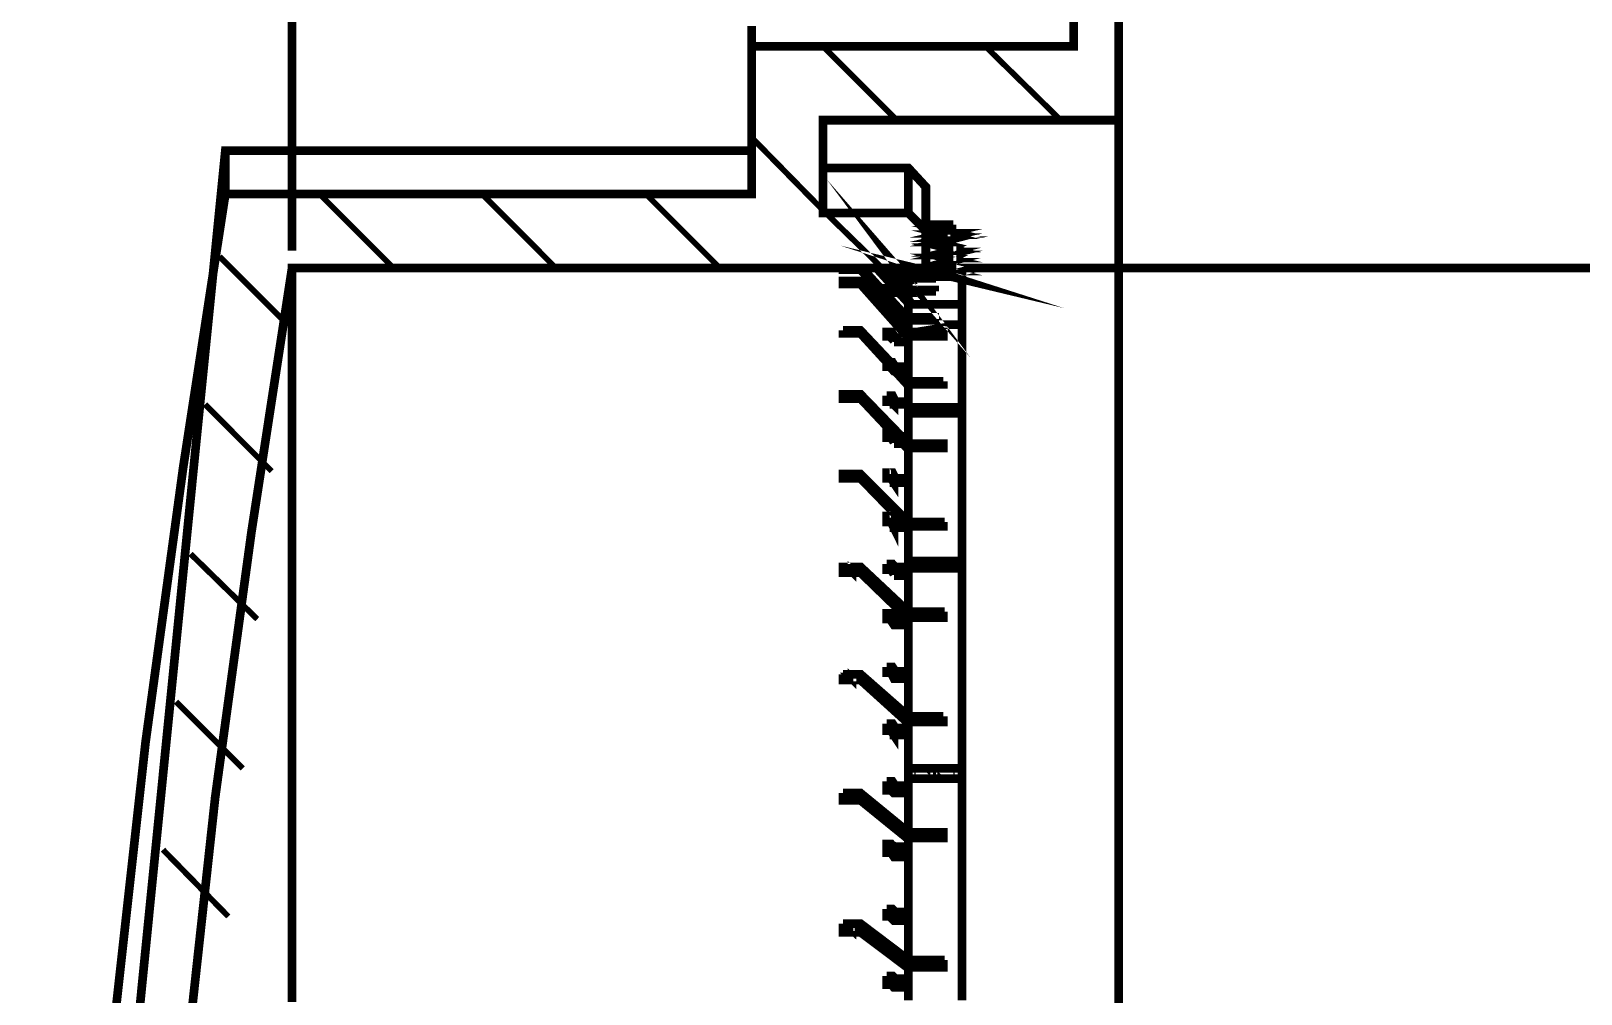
# Model space of a CAD drawing. Extents: x 0.1 to 11.6, y 0.3 to 16.2.
# Drawn here: x 7.967 to 9.748, y 13.747 to 14.854 of the extents above; entities that cross this region are included whole.
import ezdxf

# ---------------------------------------------------------------- set-up
doc = ezdxf.new("R2010")
doc.units = 0
doc.header["$MEASUREMENT"] = 0

msp = doc.modelspace()

# ---------------------------------------------------------------- linework, layer by layer
at = {"color": 0}
for points, const_width in [([(8.26665, 14.6017), (8.26665, 15.22)], 0.01), ([(9.21669, 15.0483), (9.21669, 14.7517), (8.87668, 14.7517), (8.87668, 14.645), (8.97499, 14.645), (8.99501, 14.625), (8.99501, 14.5817), (8.26665, 14.5817), (8.26665, 14.575), (8.26665, 14.56), (8.26665, 14.5433), (8.26665, 14.525), (8.26665, 14.505), (8.26665, 14.4833), (8.26665, 14.46), (8.26665, 14.435), (8.26665, 14.4083), (8.26665, 14.38), (8.26665, 14.3517), (8.26665, 14.32), (8.26665, 14.2883), (8.26665, 14.2533), (8.26665, 14.2167), (8.26665, 14.18), (8.26665, 14.1417), (8.26665, 14.1033), (8.26665, 14.0617), (8.26665, 14.0183), (8.26665, 13.975), (8.26665, 13.93), (8.26665, 13.8834), (8.26665, 13.8366), (8.26665, 13.7867), (8.26665, 13.7383)], 0.01), ([(8.79497, 14.86), (8.79497, 14.8483), (8.79497, 14.8367), (9.16499, 14.8367), (9.16499, 15.0483)], 0.01), ([(8.79497, 14.8367), (8.79497, 14.6667), (8.19, 14.6667), (8.19, 14.6783), (8.19, 14.6883), (8.19, 14.6983), (8.19, 14.705), (8.19, 14.7117), (8.19, 14.7133), (8.19, 14.7167)], 0.01), ([(8.965, 14.5533), (8.97331, 14.5533), (8.97499, 14.5533), (8.94997, 14.5817), (8.97331, 14.5567), (8.97331, 14.555), (9.00499, 14.555), (8.97331, 14.555)], 0.01), ([(8.96164, 14.7517), (8.87668, 14.8367)], 0.006667), ([(9.15001, 14.7517), (9.06332, 14.8367)], 0.006667), ([(9.21669, 14.7517), (9.21669, 14.745), (9.21669, 14.73), (9.21669, 14.7117), (9.21669, 14.695), (9.21669, 14.675), (9.21669, 14.6517), (9.21669, 14.6267), (9.21669, 14.6017), (9.21669, 14.575), (9.21669, 14.545), (9.21669, 14.515), (9.21669, 14.4833), (9.21669, 14.4483), (9.21669, 14.4133), (9.21669, 14.3767), (9.21669, 14.3383), (9.21669, 14.2967), (9.21669, 14.255), (9.21669, 14.2117), (9.21669, 14.1667), (9.21669, 14.1217), (9.21669, 14.075), (9.21669, 14.025), (9.21669, 13.975), (9.21669, 13.9233), (9.21669, 13.8717), (9.21669, 13.8184), (9.21669, 13.7633), (9.21669, 13.7067)], 0.01), ([(8.87668, 14.6483), (8.79497, 14.7317)], 0.006667), ([(8.79497, 14.7167), (8.19, 14.7167), (7.97168, 12.53)], 0.01), ([(8.99501, 14.625), (8.99501, 14.6367), (8.99501, 14.6483), (8.99501, 14.6567), (8.99501, 14.6633), (8.99501, 14.6683), (8.99501, 14.6733), (8.99501, 14.675), (8.97499, 14.6967), (8.87668, 14.6967)], 0.01), ([(8.97499, 14.645), (8.97499, 14.6583), (8.97499, 14.6683), (8.97499, 14.6767), (8.97499, 14.685), (8.97499, 14.69), (8.97499, 14.6933), (8.97499, 14.695), (8.97499, 14.6967)], 0.01), ([(8.19, 14.6667), (8.14165, 14.3533), (8.09831, 14.0367), (8.06332, 13.7217), (8.035, 13.405), (8.01167, 13.0883), (7.99501, 12.77), (7.98503, 12.4517), (7.98167, 12.1334), (7.98503, 11.8167), (7.99501, 11.4983), (8.01167, 11.18), (8.035, 10.8633), (8.06332, 10.5467), (8.09831, 10.23), (8.14165, 9.91499), (8.19, 9.60167)], 0.01), ([(8.38336, 14.5817), (8.29833, 14.6667)], 0.006667), ([(8.56999, 14.5817), (8.48503, 14.6667)], 0.006667), ([(8.75836, 14.5817), (8.67333, 14.6667)], 0.006667), ([(8.94499, 14.5817), (8.87999, 14.645)], 0.006667), ([(9.02501, 14.6117), (9.02165, 14.6117), (9.02501, 14.6117), (9.02501, 14.6133), (9.01833, 14.6133), (9.02501, 14.615), (9.02501, 14.6167), (9.01833, 14.6167), (9.02501, 14.6183), (9.01833, 14.62), (9.02501, 14.62), (9.02501, 14.6217), (9.01833, 14.6217), (9.02501, 14.6233), (9.01833, 14.625), (9.02501, 14.625), (9.02501, 14.6267), (9.02501, 14.6283), (9.02501, 14.63), (9.02501, 14.6317)], 0.01), ([(9.01833, 14.6317), (9.02501, 14.6317), (9.01833, 14.6317), (9.02501, 14.6317), (9.01833, 14.6317), (9.02501, 14.6317), (9.01833, 14.6317), (8.99501, 14.6317)], 0.01), ([(9.01833, 14.63), (9.02501, 14.63)], 0.01), ([(9.01833, 14.63), (9.02001, 14.63)], 0.01), ([(9.02501, 14.63), (9.01833, 14.63)], 0.01), ([(9.02501, 14.6217), (9.02333, 14.6217), (9.02501, 14.6217), (9.02501, 14.6233)], 0.01), ([(9.02501, 14.6317), (9.02669, 14.6317)], 0.01), ([(9.02501, 14.6317), (9.02669, 14.6317)], 0.01), ([(9.02501, 14.6317), (9.02669, 14.6317)], 0.01), ([(9.02501, 14.6317), (9.02669, 14.6317)], 0.01), ([(9.02501, 14.6317), (9.02669, 14.6317)], 0.01), ([(9.02501, 14.63), (9.02669, 14.63)], 0.01), ([(9.02501, 14.63), (9.02669, 14.63)], 0.01), ([(9.02501, 14.63), (9.02669, 14.63)], 0.01), ([(9.02501, 14.6283), (9.02669, 14.6283)], 0.01), ([(9.02501, 14.6267), (9.02669, 14.6267)], 0.01), ([(9.02501, 14.6267), (9.02669, 14.6267)], 0.01), ([(9.02501, 14.6267), (9.02669, 14.6267)], 0.01), ([(9.02501, 14.625), (9.02669, 14.625)], 0.01), ([(9.02501, 14.625), (9.02669, 14.625)], 0.01), ([(9.02501, 14.625), (9.02669, 14.625)], 0.01), ([(9.02501, 14.625), (9.02669, 14.625)], 0.01), ([(9.02501, 14.625), (9.02669, 14.625)], 0.01), ([(9.02501, 14.625), (9.02669, 14.625)], 0.01), ([(9.02501, 14.6233), (9.02669, 14.6233)], 0.01), ([(9.02501, 14.6217), (9.02669, 14.6217)], 0.01), ([(9.02501, 14.62), (9.02669, 14.62)], 0.01), ([(9.02501, 14.62), (9.02669, 14.62)], 0.01), ([(8.965, 14.5783), (8.97499, 14.5783), (8.97499, 14.575), (9.02501, 14.575), (9.01833, 14.5733), (9.02501, 14.5717), (9.02001, 14.5733)], 0.01), ([(9.02501, 14.58), (9.02501, 14.5817), (9.01833, 14.5833), (9.02501, 14.585), (9.02501, 14.5867), (9.02501, 14.5883), (9.01833, 14.5883), (9.02501, 14.59), (9.02501, 14.5917), (9.01833, 14.5933), (9.02501, 14.5933), (9.02501, 14.595), (9.02501, 14.5967), (9.01833, 14.5967), (9.02501, 14.5983), (9.02501, 14.6), (9.01833, 14.6), (9.02501, 14.6017), (9.02501, 14.6033), (9.01833, 14.605), (9.02501, 14.605), (9.02501, 14.6067), (9.01833, 14.6083), (9.02501, 14.61), (9.02501, 14.6117), (9.01833, 14.6117), (9.02501, 14.6133), (8.99501, 14.6133), (9.02501, 14.6133)], 0.01), ([(9.02501, 14.6067), (9.02165, 14.6083), (9.02501, 14.6083), (9.02501, 14.61)], 0.01), ([(9.02501, 14.6033), (9.02165, 14.6033), (9.02501, 14.605)], 0.01), ([(9.02165, 14.6133), (9.02501, 14.6133), (9.02501, 14.615)], 0.01), ([(9.02501, 14.6), (9.02165, 14.6), (9.02501, 14.6), (9.02501, 14.6017)], 0.01), ([(9.02501, 14.6167), (9.02333, 14.6167), (9.02501, 14.6167), (9.02501, 14.6183)], 0.01), ([(9.02501, 14.6133), (9.02333, 14.6133)], 0.01), ([(9.02501, 14.6183), (9.02669, 14.6183)], 0.01), ([(9.02501, 14.6167), (9.02669, 14.6167)], 0.01), ([(9.02501, 14.6133), (9.02669, 14.6133)], 0.01), ([(9.02501, 14.6133), (9.02669, 14.6133)], 0.01), ([(9.02501, 14.6133), (9.02669, 14.6133)], 0.01), ([(9.02501, 14.6117), (9.02669, 14.6117)], 0.01), ([(9.02501, 14.6067), (9.02669, 14.6067)], 0.01), ([(9.02501, 14.605), (9.02669, 14.605)], 0.01), ([(9.02501, 14.6033), (9.02669, 14.6033)], 0.01), ([(8.25999, 14.5183), (8.18332, 14.595)], 0.006667), ([(9.02501, 14.5967), (9.02165, 14.5967), (9.02501, 14.5983)], 0.01), ([(9.02501, 14.5917), (9.02165, 14.5917), (9.02501, 14.5933)], 0.01), ([(9.02001, 14.5833), (9.02501, 14.585)], 0.01), ([(9.02501, 14.5883), (9.02165, 14.5883), (9.02501, 14.5883), (9.02501, 14.59)], 0.01), ([(9.02501, 14.6), (9.02669, 14.6)], 0.01), ([(9.02501, 14.5983), (9.02669, 14.5983)], 0.01), ([(9.02501, 14.5967), (9.02669, 14.5967)], 0.01), ([(9.02501, 14.5933), (9.02669, 14.5933)], 0.01), ([(9.02501, 14.5917), (9.02669, 14.5917)], 0.01), ([(9.02501, 14.5883), (9.02669, 14.5883)], 0.01), ([(9.02501, 14.585), (9.02669, 14.585)], 0.01), ([(8.06999, 12.4417), (8.07835, 12.7483), (8.095, 13.055), (8.11664, 13.3617), (8.14501, 13.6683), (8.17833, 13.9733), (8.22, 14.2783), (8.26665, 14.5817)], 0.01), ([(8.78668, 14.5817), (10.1067, 14.5817)], 0.01), ([(8.90001, 14.5817), (8.90001, 14.58), (8.91997, 14.58), (8.97499, 14.5217), (8.97499, 14.52), (8.97499, 14.5167), (8.97499, 14.515), (8.97499, 14.5133), (8.97499, 14.51), (8.97499, 14.5083)], 0.01), ([(8.90001, 14.58), (8.91997, 14.58), (8.97331, 14.52), (8.97499, 14.52)], 0.01), ([(8.90001, 14.58), (8.90169, 14.58)], 0.01), ([(8.91168, 14.5817), (8.91, 14.5817), (8.90831, 14.5817)], 0.01), ([(8.91997, 14.58), (8.91997, 14.5817)], 0.01), ([(9.00499, 14.5233), (9.00499, 14.5217), (8.97331, 14.5217), (8.97331, 14.5233), (8.97331, 14.525), (8.92165, 14.5817)], 0.01), ([(8.97331, 14.545), (8.97331, 14.5433), (8.93832, 14.5817)], 0.01), ([(8.94, 14.5817), (8.97331, 14.545), (8.97499, 14.545), (8.94168, 14.5817)], 0.01), ([(8.94835, 14.5817), (8.97331, 14.5533)], 0.01), ([(8.96001, 14.58), (8.95833, 14.5817), (8.97499, 14.5817)], 0.01), ([(8.95503, 14.5817), (8.95833, 14.5767)], 0.01), ([(8.95665, 14.5817), (8.95833, 14.5783), (8.96164, 14.5783)], 0.01), ([(8.95833, 14.5817), (8.96001, 14.5817)], 0.01), ([(8.95833, 14.5817), (8.96001, 14.5817)], 0.01), ([(8.95833, 14.5783), (8.96001, 14.5783)], 0.01), ([(8.95833, 14.575), (8.96332, 14.575)], 0.01), ([(8.97499, 14.565), (8.97331, 14.565), (8.96001, 14.5817), (8.97331, 14.565), (8.97499, 14.565), (8.96164, 14.5817)], 0.01), ([(8.96001, 14.58), (8.96164, 14.58)], 0.01), ([(8.96332, 14.58), (8.96164, 14.58)], 0.01), ([(8.97499, 14.5683), (8.97331, 14.57), (8.96332, 14.5817)], 0.01), ([(8.97499, 14.58), (8.96332, 14.58)], 0.01), ([(8.96332, 14.5783), (8.965, 14.5783)], 0.01), ([(8.96332, 14.575), (8.965, 14.575)], 0.01), ([(8.965, 14.5767), (8.96669, 14.5767)], 0.01), ([(8.96669, 14.5767), (8.96832, 14.5767)], 0.01), ([(8.97499, 14.555), (8.97499, 14.5533), (8.97499, 14.5517), (8.97499, 14.55), (8.97499, 14.5483), (8.97499, 14.5467), (8.97499, 14.545), (8.97499, 14.5417), (8.97499, 14.54), (9.03668, 14.54), (9.03668, 14.5417), (9.03668, 14.545), (9.03668, 14.5467), (9.03668, 14.5483), (9.03668, 14.55), (9.03668, 14.5517), (9.03668, 14.5533), (9.03668, 14.555), (9.03668, 14.5567), (9.03668, 14.5583), (9.03668, 14.56), (9.03668, 14.5617), (9.03668, 14.5633), (9.03668, 14.565), (9.03668, 14.5667), (9.03668, 14.5683), (9.03668, 14.57), (9.03668, 14.5717), (8.97499, 14.5717), (8.97499, 14.5733), (8.97499, 14.575), (8.96669, 14.575)], 0.01), ([(8.97168, 14.5567), (8.97499, 14.5567), (8.97499, 14.5583), (8.97499, 14.56), (8.97499, 14.5617), (8.97499, 14.5633), (8.97499, 14.565), (8.97499, 14.5667), (8.97499, 14.5683), (8.97499, 14.57), (8.97499, 14.5717)], 0.01), ([(8.97331, 14.57), (8.97499, 14.57)], 0.01), ([(9.00499, 14.57), (8.97331, 14.57)], 0.01), ([(8.97331, 14.57), (8.97499, 14.57)], 0.01), ([(8.97331, 14.5667), (8.97499, 14.5667)], 0.01), ([(8.97331, 14.5667), (8.97499, 14.5667)], 0.01), ([(8.97499, 14.5817), (8.97667, 14.5817)], 0.01), ([(8.97499, 14.58), (8.97667, 14.58)], 0.01), ([(8.97499, 14.5783), (8.97667, 14.5783)], 0.01), ([(8.97499, 14.5783), (8.97667, 14.5783)], 0.01), ([(8.97499, 14.5783), (8.97499, 14.5767), (8.97499, 14.575), (9.02501, 14.575), (9.02501, 14.5767), (9.01833, 14.5783), (9.02333, 14.5783)], 0.01), ([(8.97499, 14.5767), (8.97667, 14.5783)], 0.01), ([(8.97499, 14.575), (8.97667, 14.575)], 0.01), ([(8.97499, 14.575), (8.97667, 14.575)], 0.01), ([(8.99501, 14.5817), (8.99669, 14.5817)], 0.01), ([(9.00499, 14.57), (9.00667, 14.57)], 0.01), ([(9.00499, 14.57), (9.00667, 14.57)], 0.01), ([(9.02001, 14.5783), (9.02501, 14.5767)], 0.01), ([(9.02501, 14.5817), (9.02501, 14.5833), (9.02165, 14.5833)], 0.01), ([(9.02501, 14.58), (9.02501, 14.5783)], 0.01), ([(9.02501, 14.58), (9.02669, 14.58)], 0.01), ([(9.02501, 14.5767), (9.02669, 14.5767)], 0.01), ([(9.02501, 14.575), (9.02669, 14.575)], 0.01), ([(9.02501, 14.5717), (9.02669, 14.5717)], 0.01), ([(9.02501, 14.5717), (9.02669, 14.5717)], 0.01), ([(8.90001, 14.565), (8.90001, 14.5633), (8.91997, 14.5633)], 0.01), ([(8.91997, 14.565), (8.91997, 14.5633), (8.97331, 14.5033), (8.97331, 14.5067)], 0.01), ([(8.95503, 14.5633), (8.94997, 14.5633), (8.95503, 14.5633), (8.95833, 14.5567), (8.96164, 14.5567)], 0.01), ([(8.94997, 14.5633), (8.94997, 14.56), (8.95503, 14.56), (8.95503, 14.5633), (8.95503, 14.56), (8.95833, 14.5533), (8.96332, 14.5533)], 0.01), ([(8.95503, 14.5633), (8.95665, 14.5633)], 0.01), ([(8.95503, 14.5633), (8.95665, 14.5633)], 0.01), ([(8.95503, 14.56), (8.95665, 14.56)], 0.01), ([(8.96164, 14.5583), (8.96001, 14.5583), (8.95665, 14.5633)], 0.01), ([(8.95833, 14.5567), (8.96001, 14.5567)], 0.01), ([(8.95833, 14.5533), (8.96001, 14.5533)], 0.01), ([(8.96832, 14.5583), (8.96332, 14.5583)], 0.01), ([(8.96332, 14.5567), (8.97, 14.5567)], 0.01), ([(8.97499, 14.5583), (8.97168, 14.5583)], 0.01), ([(8.97331, 14.565), (8.97499, 14.565)], 0.01), ([(9.00499, 14.555), (9.00499, 14.5567), (8.97331, 14.5567)], 0.01), ([(8.97331, 14.555), (8.97499, 14.555)], 0.01), ([(8.97499, 14.5583), (8.97667, 14.5583)], 0.01), ([(9.00499, 14.555), (9.00667, 14.555)], 0.01), ([(8.94997, 14.5383), (8.95167, 14.5383)], 0.01), ([(8.94997, 14.5333), (8.95503, 14.5333), (8.95503, 14.5383), (8.95503, 14.5333), (8.95833, 14.5267), (8.96669, 14.5267)], 0.01), ([(8.94997, 14.5383), (8.94997, 14.535)], 0.01), ([(8.95503, 14.5383), (8.95665, 14.5383)], 0.01), ([(8.95503, 14.5333), (8.95665, 14.5333)], 0.01), ([(8.95833, 14.5317), (8.96001, 14.5317)], 0.01), ([(8.96669, 14.5317), (8.97499, 14.5317), (8.965, 14.5317)], 0.01), ([(8.965, 14.5283), (8.965, 14.53)], 0.01), ([(8.97331, 14.5467), (8.97499, 14.5467)], 0.01), ([(8.97331, 14.5433), (8.97499, 14.5433)], 0.01), ([(8.97499, 14.42), (8.97499, 14.4217), (9.03668, 14.4217), (9.03668, 14.4233), (9.03668, 14.4267), (9.03668, 14.4317), (9.03668, 14.4367), (9.03668, 14.44), (9.03668, 14.445), (9.03668, 14.45), (9.03668, 14.4533), (9.03668, 14.4567), (9.03668, 14.4617), (9.03668, 14.465), (9.03668, 14.4683), (9.03668, 14.4733), (9.03668, 14.4767), (9.03668, 14.48), (9.03668, 14.4833), (9.03668, 14.4883), (9.03668, 14.49), (9.03668, 14.4933), (9.03668, 14.4983), (9.03668, 14.5017), (9.03668, 14.5033), (9.03668, 14.5067), (9.03668, 14.51), (9.03668, 14.5133), (9.03668, 14.515), (9.03668, 14.5167), (9.03668, 14.52), (9.03668, 14.5233), (9.03668, 14.5267), (9.03668, 14.5283), (9.03668, 14.5317), (9.03668, 14.5333), (9.03668, 14.5367), (9.03668, 14.5383), (9.03668, 14.54), (8.97499, 14.54), (8.97499, 14.5383), (8.97499, 14.5367), (8.97499, 14.5333), (8.97499, 14.5317), (8.97499, 14.5283), (8.97499, 14.5267), (8.97499, 14.525)], 0.01), ([(8.97499, 14.54), (8.97667, 14.54)], 0.01), ([(8.97499, 14.5317), (8.97667, 14.5317)], 0.01), ([(9.03668, 14.54), (9.03836, 14.54)], 0.01), ([(8.95833, 14.5267), (8.96001, 14.5267)], 0.01), ([(8.97, 14.5267), (8.97499, 14.5267)], 0.01), ([(8.97331, 14.5233), (9.00499, 14.5233), (9.00499, 14.525), (8.97331, 14.525)], 0.01), ([(8.97499, 14.5167), (8.97667, 14.5167)], 0.01), ([(9.03668, 14.5167), (9.03836, 14.5167)], 0.01), ([(8.90001, 14.51), (8.90169, 14.51)], 0.01), ([(8.90001, 14.51), (8.90001, 14.5067), (8.91997, 14.5067)], 0.01), ([(8.90831, 14.5083), (8.91, 14.5083)], 0.01), ([(8.91, 14.5083), (8.91168, 14.5083)], 0.01), ([(8.91997, 14.51), (8.91997, 14.5067), (8.97331, 14.4483), (8.97331, 14.4517)], 0.01), ([(8.94997, 14.5067), (8.94997, 14.5033), (8.95503, 14.5033)], 0.01), ([(8.95503, 14.5067), (8.95665, 14.5067)], 0.01), ([(8.95503, 14.5017), (8.95503, 14.5033), (8.95503, 14.5067), (8.95503, 14.5017), (8.95833, 14.4983)], 0.01), ([(8.95833, 14.5017), (8.96001, 14.5017)], 0.01), ([(8.95833, 14.4967), (8.97499, 14.4967)], 0.01), ([(8.97331, 14.5083), (8.97499, 14.5083)], 0.01), ([(9.01497, 14.5067), (9.01497, 14.5033), (8.97331, 14.5033)], 0.01), ([(8.97499, 14.4533), (8.97331, 14.4533), (8.97331, 14.4517), (8.97499, 14.4517), (8.97499, 14.4533), (8.97499, 14.4567), (8.97499, 14.4617), (8.97499, 14.465), (8.97499, 14.4683), (8.97499, 14.4733), (8.97499, 14.4767), (8.97499, 14.48), (8.97499, 14.4833), (8.97499, 14.4883), (8.97499, 14.49), (8.97499, 14.4933), (8.97499, 14.4983), (8.97499, 14.5017), (8.97499, 14.5033)], 0.01), ([(8.97499, 14.5017), (8.97667, 14.5017)], 0.01), ([(8.95503, 14.4683), (8.94997, 14.4683), (8.94997, 14.4733), (8.95167, 14.4733)], 0.01), ([(8.94997, 14.4733), (8.95167, 14.4733)], 0.01), ([(8.94997, 14.4733), (8.95167, 14.4733)], 0.01), ([(8.95335, 14.4733), (8.95503, 14.4733), (8.95503, 14.4717), (8.95503, 14.4733), (8.95665, 14.4733), (8.96001, 14.4683), (8.97499, 14.4683)], 0.01), ([(8.95503, 14.4733), (8.95665, 14.4733)], 0.01), ([(8.95503, 14.4733), (8.95665, 14.4733)], 0.01), ([(8.95503, 14.4733), (8.95665, 14.4733)], 0.01), ([(8.95503, 14.4683), (8.95665, 14.4683)], 0.01), ([(8.95503, 14.4683), (8.95665, 14.4683)], 0.01), ([(8.95503, 14.4667), (8.95833, 14.4633), (8.96001, 14.4633)], 0.01), ([(8.95833, 14.4633), (8.96001, 14.4633)], 0.01), ([(8.95833, 14.4633), (8.96001, 14.4633)], 0.01), ([(8.96001, 14.4667), (8.97499, 14.4667)], 0.01), ([(8.96332, 14.4633), (8.97499, 14.4633)], 0.01), ([(8.97499, 14.4683), (8.97667, 14.4683)], 0.01), ([(9.01497, 14.4517), (9.01497, 14.4483), (8.97331, 14.4483)], 0.01), ([(8.97499, 14.4217), (8.97499, 14.4233), (8.97499, 14.4267), (8.97499, 14.4317), (8.97499, 14.4367), (8.97499, 14.44), (8.97499, 14.445), (8.97499, 14.4483)], 0.01), ([(8.24333, 14.3483), (8.16667, 14.425)], 0.006667), ([(8.90001, 14.435), (8.90001, 14.4317), (8.91997, 14.4317)], 0.01), ([(8.90831, 14.4333), (8.91, 14.4333), (8.91168, 14.4333)], 0.01), ([(8.91997, 14.435), (8.91997, 14.4317), (8.97331, 14.375), (8.97331, 14.3783)], 0.01), ([(8.94997, 14.435), (8.95167, 14.435)], 0.01), ([(8.94997, 14.435), (8.94997, 14.4283), (8.95503, 14.4283), (8.95503, 14.435), (8.95503, 14.4283), (8.95833, 14.425), (8.95833, 14.4283), (8.95833, 14.425), (8.97499, 14.425)], 0.01), ([(8.95503, 14.435), (8.95665, 14.435)], 0.01), ([(8.95503, 14.4283), (8.95665, 14.4283)], 0.01), ([(8.95833, 14.4283), (8.96001, 14.4283)], 0.01), ([(8.95833, 14.425), (8.96001, 14.425)], 0.01), ([(8.965, 14.4267), (8.96669, 14.4267)], 0.01), ([(8.97499, 14.43), (8.97499, 14.4283)], 0.01), ([(8.97499, 14.38), (8.97499, 14.3833), (8.97499, 14.39), (8.97499, 14.3933), (8.97499, 14.4), (8.97499, 14.4033), (8.97499, 14.4083), (8.97499, 14.415)], 0.01), ([(9.03668, 14.42), (9.03668, 14.4217)], 0.01), ([(9.03668, 14.245), (9.03668, 14.2483), (9.03668, 14.2533), (9.03668, 14.2617), (9.03668, 14.2667), (9.03668, 14.2733), (9.03668, 14.28), (9.03668, 14.2867), (9.03668, 14.2917), (9.03668, 14.3), (9.03668, 14.305), (9.03668, 14.3117), (9.03668, 14.3167), (9.03668, 14.3233), (9.03668, 14.3283), (9.03668, 14.335), (9.03668, 14.34), (9.03668, 14.3467), (9.03668, 14.3517), (9.03668, 14.3567), (9.03668, 14.3633), (9.03668, 14.3683), (9.03668, 14.3733), (9.03668, 14.3783), (9.03668, 14.3833), (9.03668, 14.39), (9.03668, 14.3933), (9.03668, 14.4), (9.03668, 14.4033), (9.03668, 14.4083), (9.03668, 14.415)], 0.01), ([(8.96164, 14.3883), (8.96001, 14.3883), (8.95665, 14.3917), (8.95503, 14.3917), (8.95503, 14.3933), (8.94997, 14.3933), (8.94997, 14.3917), (8.95503, 14.3917), (8.95833, 14.3867), (8.96332, 14.3867)], 0.01), ([(8.94997, 14.3917), (8.94997, 14.3867), (8.95503, 14.3867), (8.95503, 14.3917), (8.95503, 14.3867), (8.95833, 14.3817)], 0.01), ([(8.95503, 14.3917), (8.95665, 14.3917)], 0.01), ([(8.97499, 14.3883), (8.96669, 14.3883)], 0.01), ([(8.97499, 14.3883), (8.97667, 14.3883)], 0.01), ([(8.95503, 14.3867), (8.95665, 14.3867)], 0.01), ([(8.95833, 14.3867), (8.96001, 14.3867)], 0.01), ([(8.95833, 14.38), (8.96832, 14.38)], 0.01), ([(8.965, 14.3833), (8.96669, 14.3833)], 0.01), ([(8.96669, 14.3867), (8.97499, 14.3867)], 0.01), ([(8.97331, 14.38), (8.97499, 14.38)], 0.01), ([(9.01497, 14.3783), (9.01497, 14.375), (8.97331, 14.375)], 0.01), ([(8.97499, 14.29), (8.97499, 14.2917), (8.97499, 14.3), (8.97499, 14.305), (8.97499, 14.3117), (8.97499, 14.3167), (8.97499, 14.3233), (8.97499, 14.3283), (8.97499, 14.335), (8.97499, 14.34), (8.97499, 14.3467), (8.97499, 14.3517), (8.97499, 14.3567), (8.97499, 14.3633), (8.97499, 14.3683), (8.97499, 14.3733), (8.97499, 14.375)], 0.01), ([(8.90001, 14.3433), (8.90001, 14.34), (8.91997, 14.34)], 0.01), ([(8.90831, 14.3417), (8.91, 14.3417), (8.91168, 14.3417)], 0.01), ([(8.91997, 14.3433), (8.91997, 14.34), (8.97331, 14.285), (8.97331, 14.29)], 0.01), ([(8.94997, 14.345), (8.94997, 14.34), (8.95503, 14.34), (8.95503, 14.345), (8.95503, 14.34), (8.95833, 14.335), (8.95833, 14.34), (8.95833, 14.335), (8.97499, 14.335)], 0.01), ([(8.95503, 14.345), (8.95665, 14.345)], 0.01), ([(8.95503, 14.34), (8.95665, 14.34)], 0.01), ([(8.95833, 14.34), (8.96001, 14.34)], 0.01), ([(8.95833, 14.335), (8.96001, 14.335)], 0.01), ([(8.965, 14.3383), (8.96669, 14.3383)], 0.01), ([(8.96669, 14.3383), (8.96832, 14.3383)], 0.01), ([(8.97499, 14.34), (8.97667, 14.34)], 0.01), ([(8.94997, 14.295), (8.94997, 14.29), (8.95503, 14.29), (8.95503, 14.295), (8.95503, 14.29), (8.95833, 14.2833), (8.95833, 14.29), (8.95833, 14.2833), (8.97499, 14.2833)], 0.01), ([(8.95503, 14.295), (8.95665, 14.295)], 0.01), ([(8.95503, 14.29), (8.95665, 14.29)], 0.01), ([(8.95833, 14.29), (8.96001, 14.29)], 0.01), ([(8.95833, 14.2833), (8.96001, 14.2833)], 0.01), ([(8.965, 14.2883), (8.96669, 14.2883)], 0.01), ([(8.96669, 14.2883), (8.96832, 14.2883)], 0.01), ([(8.97331, 14.2917), (8.97499, 14.2917)], 0.01), ([(9.01497, 14.29), (9.01497, 14.285), (8.97331, 14.285)], 0.01), ([(8.97499, 14.245), (8.97499, 14.2483), (8.97499, 14.2533), (8.97499, 14.2617), (8.97499, 14.2667), (8.97499, 14.2733), (8.97499, 14.28), (8.97499, 14.285)], 0.01), ([(9.01497, 14.29), (9.01665, 14.29)], 0.01), ([(8.22667, 14.1783), (8.15001, 14.2533)], 0.006667), ([(9.03668, 14.2433), (9.03668, 14.245), (8.97499, 14.245), (8.97499, 14.2433)], 0.01), ([(8.90001, 14.2367), (8.90001, 14.2317), (8.91997, 14.2317)], 0.01), ([(8.90831, 14.235), (8.91, 14.2333), (8.91, 14.235), (8.91168, 14.235)], 0.01), ([(8.91997, 14.2367), (8.91997, 14.2317), (8.97331, 14.18), (8.97331, 14.1867)], 0.01), ([(8.97499, 14.2383), (8.96001, 14.2383), (8.95665, 14.2417), (8.95503, 14.2417), (8.94997, 14.2417), (8.95503, 14.2417), (8.95833, 14.2367), (8.97499, 14.2367), (9.03668, 14.2367), (9.03668, 14.2333), (9.03668, 14.2283), (9.03668, 14.22), (9.03668, 14.2133), (9.03668, 14.2067), (9.03668, 14.2), (9.03668, 14.1917), (9.03668, 14.185), (9.03668, 14.1783), (9.03668, 14.17), (9.03668, 14.1633), (9.03668, 14.155), (9.03668, 14.1483), (9.03668, 14.14), (9.03668, 14.1317), (9.03668, 14.125), (9.03668, 14.1167), (9.03668, 14.11), (9.03668, 14.1017), (9.03668, 14.0933), (9.03668, 14.085), (9.03668, 14.0783), (9.03668, 14.0683), (9.03668, 14.0617), (9.03668, 14.0533), (9.03668, 14.0433), (9.03668, 14.0367), (9.03668, 14.0283), (9.03668, 14.0183), (9.03668, 14.01), (9.03668, 14.0067), (8.97499, 14.0067), (8.97499, 14.005), (8.97499, 14.0033), (8.97499, 14.0017), (8.97499, 14), (8.97499, 13.9983), (8.97499, 13.9967), (8.97499, 13.995), (9.03668, 13.995), (9.03668, 13.9967), (9.03668, 13.9983), (9.03668, 14), (9.03668, 14.0017), (9.03668, 14.0033), (9.03668, 14.005), (9.03668, 14.0067), (8.97499, 14.0067), (8.97499, 14.01), (8.97499, 14.0183), (8.97499, 14.0283), (8.97499, 14.0367), (8.97499, 14.0433), (8.97499, 14.0533), (8.97499, 14.06)], 0.01), ([(8.94997, 14.2417), (8.95167, 14.2417)], 0.01), ([(8.94997, 14.2417), (8.94997, 14.235), (8.95503, 14.235), (8.95503, 14.2417), (8.95503, 14.235), (8.95833, 14.23)], 0.01), ([(8.95503, 14.2417), (8.95665, 14.2417)], 0.01), ([(8.95503, 14.235), (8.95665, 14.235)], 0.01), ([(8.95833, 14.2367), (8.96001, 14.2367)], 0.01), ([(8.95833, 14.2283), (8.97499, 14.2283)], 0.01), ([(8.965, 14.2333), (8.96669, 14.2333)], 0.01), ([(8.96669, 14.2333), (8.96832, 14.2333)], 0.01), ([(9.03668, 14.2367), (9.03668, 14.2383), (9.03668, 14.24), (9.03668, 14.2417), (9.03668, 14.2433), (8.97499, 14.2433), (8.97499, 14.2417), (8.97499, 14.24), (8.97499, 14.2383), (8.97499, 14.2367), (8.97499, 14.2333), (8.97499, 14.2283), (8.97499, 14.22), (8.97499, 14.2133), (8.97499, 14.2067), (8.97499, 14.2), (8.97499, 14.1917), (8.97499, 14.1867)], 0.01), ([(8.97499, 14.2383), (8.97667, 14.2383)], 0.01), ([(8.97667, 14.2383), (8.97835, 14.2383)], 0.01), ([(8.97667, 14.2383), (8.97835, 14.2383)], 0.01), ([(9.00499, 14.2383), (9.00667, 14.2383)], 0.01), ([(9.00499, 14.2383), (9.00667, 14.2383)], 0.01), ([(9.03168, 14.2383), (9.03331, 14.2383)], 0.01), ([(9.03168, 14.2383), (9.03331, 14.2383)], 0.01), ([(8.97499, 14.0667), (8.97499, 14.0683), (8.97499, 14.0783), (8.97499, 14.085), (8.97499, 14.0933), (8.97499, 14.1017), (8.97499, 14.11), (8.97499, 14.1167), (8.97499, 14.125), (8.97499, 14.1317), (8.97499, 14.14), (8.97499, 14.1483), (8.97499, 14.155), (8.97499, 14.1633), (8.97499, 14.17), (8.97499, 14.1783), (8.97499, 14.18), (8.96001, 14.18), (8.95665, 14.185), (8.95503, 14.185), (8.94997, 14.185), (8.94997, 14.1833), (8.95503, 14.1833), (8.95833, 14.1783), (8.97499, 14.1783)], 0.01), ([(8.94997, 14.1833), (8.94997, 14.1783), (8.95503, 14.1783)], 0.01), ([(8.95503, 14.1833), (8.95665, 14.1833)], 0.01), ([(8.95503, 14.1767), (8.95503, 14.1783), (8.95503, 14.1833), (8.95503, 14.1767), (8.95833, 14.1717), (8.97499, 14.1717)], 0.01), ([(8.95833, 14.1783), (8.96001, 14.1783)], 0.01), ([(8.965, 14.1767), (8.96669, 14.1767)], 0.01), ([(8.96669, 14.1767), (8.96832, 14.1767)], 0.01), ([(8.97331, 14.1883), (8.97499, 14.1883)], 0.01), ([(9.01497, 14.1867), (9.01497, 14.18), (8.97331, 14.18)], 0.01), ([(8.97499, 14.18), (8.97667, 14.18)], 0.01), ([(9.01497, 14.1867), (9.01665, 14.1867)], 0.01), ([(8.95833, 14.1717), (8.96001, 14.1717)], 0.01), ([(8.97499, 14.1183), (8.96001, 14.1183), (8.95665, 14.1233), (8.95503, 14.1233), (8.94997, 14.1233), (8.95503, 14.1233), (8.95833, 14.1183)], 0.01), ([(8.94997, 14.1233), (8.95167, 14.1233)], 0.01), ([(8.94997, 14.1233), (8.94997, 14.1167), (8.95503, 14.1167), (8.95503, 14.1233), (8.95503, 14.1167), (8.95833, 14.11), (8.97499, 14.11)], 0.01), ([(8.95503, 14.1233), (8.95665, 14.1233)], 0.01), ([(8.90001, 14.115), (8.90169, 14.115)], 0.01), ([(8.90001, 14.115), (8.90001, 14.1083), (8.91997, 14.1083)], 0.01), ([(8.90831, 14.1117), (8.91, 14.1117), (8.91168, 14.1117)], 0.01), ([(8.91997, 14.115), (8.91997, 14.1083), (8.97331, 14.06), (8.97331, 14.0667)], 0.01), ([(8.95503, 14.1167), (8.95665, 14.1167)], 0.01), ([(8.95833, 14.1167), (8.97499, 14.1167)], 0.01), ([(8.95833, 14.11), (8.96001, 14.11)], 0.01), ([(8.965, 14.115), (8.96669, 14.115)], 0.01), ([(8.96669, 14.115), (8.96832, 14.115)], 0.01), ([(8.97499, 14.1183), (8.97667, 14.1183)], 0.01), ([(8.21001, 14.0067), (8.13336, 14.0833)], 0.006667), ([(8.94997, 14.0583), (8.95167, 14.0583)], 0.01), ([(8.94997, 14.0583), (8.94997, 14.05), (8.95503, 14.05), (8.95503, 14.0583), (8.95503, 14.05), (8.95833, 14.045), (8.95833, 14.0533), (8.95833, 14.045), (8.97499, 14.045)], 0.01), ([(8.95503, 14.0583), (8.95665, 14.0583)], 0.01), ([(8.95503, 14.05), (8.95665, 14.05)], 0.01), ([(8.95833, 14.0533), (8.96001, 14.0533)], 0.01), ([(8.965, 14.05), (8.96669, 14.05)], 0.01), ([(8.96669, 14.05), (8.96832, 14.05)], 0.01), ([(9.01497, 14.0667), (9.01497, 14.06), (8.97331, 14.06)], 0.01), ([(8.97331, 14.0667), (8.97499, 14.0667)], 0.01), ([(8.97499, 14.0533), (8.97667, 14.0533)], 0.01), ([(8.95833, 14.045), (8.96001, 14.045)], 0.01), ([(8.97499, 14.0067), (8.97667, 14.0067)], 0.01), ([(8.97667, 14), (8.97835, 14)], 0.01), ([(8.97667, 13.9983), (8.97835, 13.9983)], 0.01), ([(8.97667, 13.9983), (8.97835, 13.9983)], 0.01), ([(9.00331, 13.9983), (9.00499, 13.9983)], 0.01), ([(9.00499, 14), (9.00667, 14)], 0.01), ([(9.00499, 13.9983), (9.00667, 13.9983)], 0.01), ([(9.03168, 14), (9.03331, 14)], 0.01), ([(9.03168, 13.9983), (9.03331, 13.9983)], 0.01), ([(9.03168, 13.9983), (9.03331, 13.9983)], 0.01), ([(9.03668, 14.0067), (9.03836, 14.0067)], 0.01), ([(8.90001, 13.9783), (8.90169, 13.9783)], 0.01), ([(8.90001, 13.9783), (8.90001, 13.97), (8.91997, 13.97)], 0.01), ([(8.91997, 13.9783), (8.91997, 13.97), (8.97331, 13.9267), (8.97331, 13.9317)], 0.01), ([(8.94997, 13.9917), (8.95167, 13.9917)], 0.01), ([(8.94997, 13.9917), (8.94997, 13.9817), (8.95503, 13.9817), (8.95503, 13.9917), (8.95503, 13.9817), (8.95833, 13.9783), (8.97499, 13.9783)], 0.01), ([(8.95503, 13.9917), (8.95665, 13.9917)], 0.01), ([(8.95503, 13.9817), (8.95665, 13.9817)], 0.01), ([(8.95833, 13.9867), (8.96001, 13.9867)], 0.01), ([(8.95833, 13.9783), (8.96001, 13.9783)], 0.01), ([(8.965, 13.9817), (8.96669, 13.9817)], 0.01), ([(8.96669, 13.9817), (8.96832, 13.9817)], 0.01), ([(8.97499, 13.935), (8.97331, 13.935), (8.97331, 13.9333), (8.97499, 13.9333), (8.97499, 13.9417), (8.97499, 13.95), (8.97499, 13.9583), (8.97499, 13.9667), (8.97499, 13.9767), (8.97499, 13.985), (8.97499, 13.9933), (8.97499, 13.995)], 0.01), ([(8.97499, 13.9867), (8.97667, 13.9867)], 0.01), ([(9.03668, 13.995), (9.03668, 13.9933), (9.03668, 13.985), (9.03668, 13.9767), (9.03668, 13.9667), (9.03668, 13.9583), (9.03668, 13.95), (9.03668, 13.9417), (9.03668, 13.93), (9.03668, 13.9217), (9.03668, 13.9133), (9.03668, 13.905), (9.03668, 13.8933), (9.03668, 13.885), (9.03668, 13.8767), (9.03668, 13.8666), (9.03668, 13.8567), (9.03668, 13.8467), (9.03668, 13.8383), (9.03668, 13.8283), (9.03668, 13.8184), (9.03668, 13.8083), (9.03668, 13.7983), (9.03668, 13.79), (9.03668, 13.78), (9.03668, 13.7683), (9.03668, 13.7584), (9.03668, 13.75), (9.03668, 13.74)], 0.01), ([(8.90831, 13.975), (8.90831, 13.9733), (8.91, 13.9733), (8.91168, 13.975)], 0.01), ([(8.91997, 13.8283), (8.91997, 13.8184), (8.97331, 13.7783), (8.97331, 13.7867), (8.97499, 13.7867), (8.97499, 13.79), (8.97499, 13.7983), (8.97499, 13.8083), (8.97499, 13.8184), (8.97499, 13.8283), (8.97499, 13.8383), (8.97499, 13.8467), (8.97499, 13.8567), (8.97499, 13.8666), (8.97499, 13.8767), (8.97499, 13.885), (8.97499, 13.8933), (8.97499, 13.905), (8.97499, 13.9133), (8.97499, 13.9217), (8.97499, 13.9267)], 0.01), ([(9.01497, 13.9317), (9.01497, 13.9267), (8.97331, 13.9267)], 0.01), ([(8.19336, 13.8366), (8.11833, 13.9133)], 0.006667), ([(8.97499, 13.9167), (8.96001, 13.9167), (8.95665, 13.9183), (8.95503, 13.92), (8.94997, 13.92), (8.94997, 13.9183), (8.95503, 13.9183), (8.95833, 13.915), (8.97499, 13.915)], 0.01), ([(8.94997, 13.9183), (8.94997, 13.91), (8.95503, 13.91), (8.95503, 13.9183), (8.95503, 13.91), (8.95833, 13.905), (8.97499, 13.905)], 0.01), ([(8.95503, 13.9183), (8.95665, 13.9183)], 0.01), ([(8.95503, 13.91), (8.95665, 13.91)], 0.01), ([(8.95833, 13.915), (8.96001, 13.915)], 0.01), ([(8.965, 13.9117), (8.965, 13.91), (8.96669, 13.91), (8.96669, 13.9117)], 0.01), ([(8.97499, 13.9167), (8.97667, 13.9167)], 0.01), ([(8.95833, 13.905), (8.96001, 13.905)], 0.01), ([(8.94997, 13.845), (8.95167, 13.845)], 0.01), ([(8.94997, 13.845), (8.94997, 13.8366), (8.95503, 13.8366)], 0.01), ([(8.95503, 13.845), (8.95665, 13.845)], 0.01), ([(8.95503, 13.835), (8.95503, 13.8366), (8.95503, 13.845), (8.95503, 13.835), (8.95833, 13.8317), (8.97499, 13.8317)], 0.01), ([(8.95833, 13.8417), (8.96001, 13.8417)], 0.01), ([(8.965, 13.8366), (8.96669, 13.8366)], 0.01), ([(8.96669, 13.8366), (8.96832, 13.8366)], 0.01), ([(8.97499, 13.8417), (8.97667, 13.8417)], 0.01), ([(8.90001, 13.8283), (8.90169, 13.8283)], 0.01), ([(8.90001, 13.8283), (8.90001, 13.8184), (8.91997, 13.8184)], 0.01), ([(8.90831, 13.8233), (8.91, 13.8233), (8.91168, 13.8233)], 0.01), ([(8.95833, 13.8317), (8.96001, 13.8317)], 0.01), ([(8.97499, 13.7884), (8.97331, 13.7884), (8.97331, 13.7867)], 0.01), ([(9.01497, 13.7867), (9.01497, 13.7783), (8.97331, 13.7783)], 0.01), ([(9.01497, 13.7867), (9.01665, 13.7867)], 0.01), ([(8.97499, 13.765), (8.96001, 13.765), (8.95665, 13.7683), (8.95503, 13.7683), (8.94997, 13.7683), (8.95503, 13.7683), (8.95833, 13.765)], 0.01), ([(8.94997, 13.7683), (8.94997, 13.7584), (8.95503, 13.7584), (8.95503, 13.7683), (8.95503, 13.7584), (8.95833, 13.755), (8.97499, 13.755)], 0.01), ([(8.95503, 13.7683), (8.95665, 13.7683)], 0.01), ([(8.97499, 13.74), (8.97499, 13.75), (8.97499, 13.7584), (8.97499, 13.7683), (8.97499, 13.7783)], 0.01), ([(8.97499, 13.765), (8.97667, 13.765)], 0.01), ([(8.95503, 13.7584), (8.95665, 13.7584)], 0.01), ([(8.95833, 13.7633), (8.97499, 13.7633)], 0.01), ([(8.95833, 13.755), (8.96001, 13.755)], 0.01), ([(8.965, 13.7584), (8.96669, 13.7584)], 0.01), ([(8.96669, 13.7584), (8.96832, 13.7584)], 0.01)]:
    msp.add_lwpolyline(points, dxfattribs=dict(at, const_width=const_width))
at = {"color": 0, "const_width": 0.01}
for points in [[(8.97331, 14.5683), (8.97499, 14.5683), (8.96332, 14.5817), (8.97331, 14.5683)], [(9.01833, 14.63), (9.02501, 14.63), (9.01833, 14.63)], [(9.01833, 14.6283), (9.02501, 14.6283), (9.01833, 14.6283)], [(9.01833, 14.6267), (9.02501, 14.6267), (9.01833, 14.6267)], [(9.01833, 14.625), (9.02501, 14.625), (9.01833, 14.625)], [(9.02333, 14.62), (9.02501, 14.62), (9.02333, 14.62)], [(8.90001, 14.565), (8.91997, 14.565), (8.97336, 14.5067), (9.01503, 14.5067), (9.01503, 14.5083), (8.97499, 14.5083), (8.91997, 14.5667), (8.90001, 14.5667), (8.90001, 14.565)], [(8.95833, 14.575), (8.95833, 14.5783), (8.95833, 14.5767), (8.95833, 14.575)], [(8.97331, 14.57), (9.00499, 14.57), (8.97331, 14.57)], [(8.97331, 14.5667), (8.97499, 14.5667), (8.97331, 14.5667)], [(8.99501, 14.58), (8.97499, 14.58), (8.97499, 14.5817), (8.99501, 14.5817), (8.99501, 14.58)], [(8.97499, 14.58), (8.97499, 14.5783), (9.02501, 14.5783), (9.02501, 14.58), (8.97499, 14.58)], [(8.91, 14.565), (8.91168, 14.565), (8.91168, 14.5633), (8.91, 14.5633), (8.90831, 14.5633), (8.90831, 14.565), (8.91, 14.565)], [(8.95833, 14.5533), (8.95833, 14.5567), (8.95833, 14.5533)], [(8.96669, 14.555), (8.965, 14.555), (8.96669, 14.555)], [(8.96332, 14.5317), (8.96001, 14.5317), (8.95665, 14.5383), (8.95503, 14.5383), (8.94997, 14.5383), (8.95503, 14.5383), (8.95833, 14.5317), (8.96332, 14.5317)], [(8.95833, 14.5267), (8.95833, 14.5317), (8.95833, 14.5267)], [(8.97331, 14.5467), (8.97499, 14.5467), (8.97331, 14.5467)], [(8.97667, 14.54), (8.97835, 14.54), (8.97667, 14.54)], [(9.00499, 14.54), (9.00667, 14.54), (9.00499, 14.54), (9.00331, 14.54), (9.00499, 14.54)], [(9.03168, 14.54), (9.03331, 14.54), (9.03168, 14.54)], [(8.97499, 14.5167), (9.03668, 14.5167), (8.97499, 14.5167)], [(8.91997, 14.51), (8.97331, 14.4517), (9.01497, 14.4517), (8.97499, 14.4517), (8.91997, 14.51), (8.90001, 14.51), (8.91997, 14.51)], [(8.91, 14.5083), (8.91168, 14.5083), (8.91168, 14.5067), (8.91, 14.5067), (8.90831, 14.5067), (8.90831, 14.5083), (8.91, 14.5083)], [(8.97499, 14.5017), (8.96001, 14.5017), (8.95665, 14.5067), (8.95503, 14.5067), (8.95503, 14.5083), (8.94997, 14.5083), (8.94997, 14.5067), (8.95503, 14.5067), (8.95833, 14.5017), (8.97499, 14.5017)], [(8.95833, 14.4967), (8.95833, 14.5017), (8.95833, 14.4983), (8.95833, 14.4967)], [(8.96669, 14.5), (8.965, 14.5), (8.96669, 14.5)], [(8.97331, 14.5083), (8.97499, 14.5083), (8.97331, 14.5083)], [(8.96669, 14.465), (8.96669, 14.4633), (8.965, 14.4633), (8.965, 14.465), (8.96669, 14.465)], [(8.90001, 14.435), (8.91997, 14.435), (8.97336, 14.3783), (9.01503, 14.3783), (9.01503, 14.38), (8.97499, 14.38), (8.91997, 14.4367), (8.90001, 14.4367), (8.90001, 14.435)], [(8.91, 14.4333), (8.91168, 14.4333), (8.91, 14.4333), (8.90831, 14.4333), (8.91, 14.4333)], [(8.96001, 14.4283), (8.95665, 14.435), (8.95503, 14.435), (8.94997, 14.435), (8.95503, 14.435), (8.95833, 14.4283), (8.97499, 14.4283), (8.96001, 14.4283)], [(8.96669, 14.4267), (8.965, 14.4267), (8.96669, 14.4267)], [(8.97499, 14.42), (8.97499, 14.4183), (8.97499, 14.4167), (8.97499, 14.415), (9.03668, 14.415), (9.03668, 14.4167), (9.03668, 14.4183), (9.03668, 14.42), (8.97499, 14.42)], [(8.97667, 14.415), (8.97835, 14.415), (8.97667, 14.415)], [(9.00499, 14.415), (9.00667, 14.415), (9.00499, 14.415), (9.00331, 14.415), (9.00499, 14.415)], [(9.03168, 14.415), (9.03331, 14.415), (9.03168, 14.415)], [(8.95833, 14.38), (8.95833, 14.3867), (8.95833, 14.3817), (8.95833, 14.38)], [(8.97331, 14.38), (8.97499, 14.38), (8.97331, 14.38)], [(8.90001, 14.3433), (8.91997, 14.3433), (8.97336, 14.29), (9.01503, 14.29), (8.97499, 14.29), (8.91997, 14.345), (8.90001, 14.345), (8.90001, 14.3433)], [(8.91, 14.3417), (8.91168, 14.3417), (8.91168, 14.34), (8.91, 14.34), (8.90831, 14.34), (8.90831, 14.3417), (8.91, 14.3417)], [(8.96001, 14.34), (8.95665, 14.3467), (8.95503, 14.3467), (8.94997, 14.3467), (8.94997, 14.345), (8.95503, 14.345), (8.95833, 14.34), (8.97499, 14.34), (8.96001, 14.34)], [(8.96669, 14.3383), (8.96669, 14.3367), (8.965, 14.3367), (8.965, 14.3383), (8.96669, 14.3383)], [(8.96001, 14.29), (8.95665, 14.295), (8.95503, 14.2967), (8.94997, 14.2967), (8.94997, 14.295), (8.95503, 14.295), (8.95833, 14.29), (8.96832, 14.29), (8.96001, 14.29)], [(8.96669, 14.2883), (8.96669, 14.2867), (8.965, 14.2867), (8.965, 14.2883), (8.96669, 14.2883)], [(8.97331, 14.2917), (8.97499, 14.2917), (8.97331, 14.2917)], [(8.90001, 14.2367), (8.91997, 14.2367), (8.97336, 14.1867), (9.01503, 14.1867), (8.97499, 14.1867), (8.91997, 14.2383), (8.90001, 14.2383), (8.90001, 14.2367)], [(8.91, 14.235), (8.91168, 14.235), (8.91168, 14.2333), (8.91, 14.2333), (8.90831, 14.2333), (8.90831, 14.235), (8.91, 14.235)], [(8.95833, 14.2283), (8.95833, 14.2367), (8.95833, 14.23), (8.95833, 14.2283)], [(8.96669, 14.2333), (8.96669, 14.2317), (8.965, 14.2317), (8.965, 14.2333), (8.96669, 14.2333)], [(8.97667, 14.2383), (8.97835, 14.2383), (8.97667, 14.2383)], [(8.97835, 14.2383), (8.97667, 14.2383), (8.97835, 14.2383)], [(9.00499, 14.2383), (9.00667, 14.2383), (9.00499, 14.2383), (9.00331, 14.2383), (9.00499, 14.2383)], [(9.00499, 14.2383), (9.00331, 14.2383), (9.00499, 14.2383)], [(9.03168, 14.2383), (9.03331, 14.2383), (9.03168, 14.2383)], [(9.03331, 14.2383), (9.03168, 14.2383), (9.03331, 14.2383)], [(8.95833, 14.1717), (8.95833, 14.1783), (8.95833, 14.1717)], [(8.96669, 14.1767), (8.96669, 14.175), (8.965, 14.175), (8.965, 14.1767), (8.96669, 14.1767)], [(8.97331, 14.1883), (8.97499, 14.1883), (8.97331, 14.1883)], [(8.91997, 14.115), (8.97331, 14.0667), (9.01497, 14.0667), (8.97499, 14.0667), (8.91997, 14.115), (8.90001, 14.115), (8.91997, 14.115)], [(8.91, 14.1117), (8.91168, 14.1117), (8.91, 14.1117), (8.91, 14.11), (8.90831, 14.1117), (8.91, 14.1117)], [(8.95833, 14.11), (8.95833, 14.1167), (8.95833, 14.1183), (8.95833, 14.11)], [(8.96669, 14.115), (8.96669, 14.1133), (8.965, 14.1133), (8.965, 14.115), (8.96669, 14.115)], [(8.96001, 14.0533), (8.95665, 14.0583), (8.95503, 14.0583), (8.94997, 14.0583), (8.95503, 14.0583), (8.95833, 14.0533), (8.97499, 14.0533), (8.96001, 14.0533)], [(8.96669, 14.05), (8.96669, 14.0483), (8.965, 14.0483), (8.965, 14.05), (8.96669, 14.05)], [(8.97331, 14.0667), (8.97499, 14.0667), (8.97331, 14.0667)], [(8.97667, 13.9983), (8.97835, 13.9983), (8.97835, 14), (8.97667, 14), (8.97667, 13.9983)], [(8.97835, 14), (8.97667, 14), (8.97667, 13.9983), (8.97835, 13.9983), (8.97835, 14)], [(9.00499, 13.9983), (9.00667, 13.9983), (9.00499, 14), (9.00331, 14), (9.00331, 13.9983), (9.00499, 13.9983)], [(9.00499, 14), (9.00331, 14), (9.00331, 13.9983), (9.00499, 13.9983), (9.00499, 14)], [(9.03168, 13.9983), (9.03331, 13.9983), (9.03331, 14), (9.03168, 14), (9.03168, 13.9983)], [(9.03331, 14), (9.03168, 14), (9.03168, 13.9983), (9.03331, 13.9983), (9.03331, 14)], [(8.91997, 13.9783), (8.97331, 13.9317), (9.01497, 13.9317), (9.01497, 13.9333), (8.97499, 13.9333), (8.91997, 13.9783), (8.90001, 13.9783), (8.91997, 13.9783)], [(8.96001, 13.9867), (8.95665, 13.9917), (8.95503, 13.9917), (8.94997, 13.9917), (8.95503, 13.9917), (8.95833, 13.9867), (8.97499, 13.9867), (8.96001, 13.9867)], [(8.95833, 13.9783), (8.95833, 13.9867), (8.95833, 13.9783)], [(8.96669, 13.9817), (8.96669, 13.98), (8.965, 13.98), (8.965, 13.9817), (8.96669, 13.9817)], [(8.91, 13.975), (8.91168, 13.975), (8.91168, 13.9733), (8.91, 13.9733), (8.90831, 13.9733), (8.90831, 13.975), (8.91, 13.975)], [(8.95833, 13.905), (8.95833, 13.915), (8.95833, 13.905)], [(8.96669, 13.9117), (8.96669, 13.91), (8.965, 13.91), (8.965, 13.9117), (8.96669, 13.9117)], [(8.96001, 13.8417), (8.95665, 13.845), (8.95503, 13.845), (8.94997, 13.845), (8.95503, 13.845), (8.95833, 13.8417), (8.97499, 13.8417), (8.96001, 13.8417)], [(8.95833, 13.8317), (8.95833, 13.8417), (8.95833, 13.8317)], [(8.96669, 13.8366), (8.96669, 13.835), (8.965, 13.835), (8.965, 13.8366), (8.96669, 13.8366)], [(8.91997, 13.8283), (8.97331, 13.7867), (9.01497, 13.7867), (8.97499, 13.7867), (8.91997, 13.8283), (8.90001, 13.8283), (8.91997, 13.8283)], [(8.91, 13.825), (8.91, 13.8233), (8.91168, 13.8233), (8.91, 13.8233), (8.91, 13.8217), (8.90831, 13.8233), (8.90831, 13.825), (8.91, 13.825)], [(8.95833, 13.755), (8.95833, 13.7633), (8.95833, 13.765), (8.95833, 13.755)], [(8.96669, 13.76), (8.96669, 13.7584), (8.965, 13.7584), (8.965, 13.76), (8.96669, 13.76)]]:
    msp.add_lwpolyline(points, close=True, dxfattribs=at)

doc.saveas('drawing.dxf')
